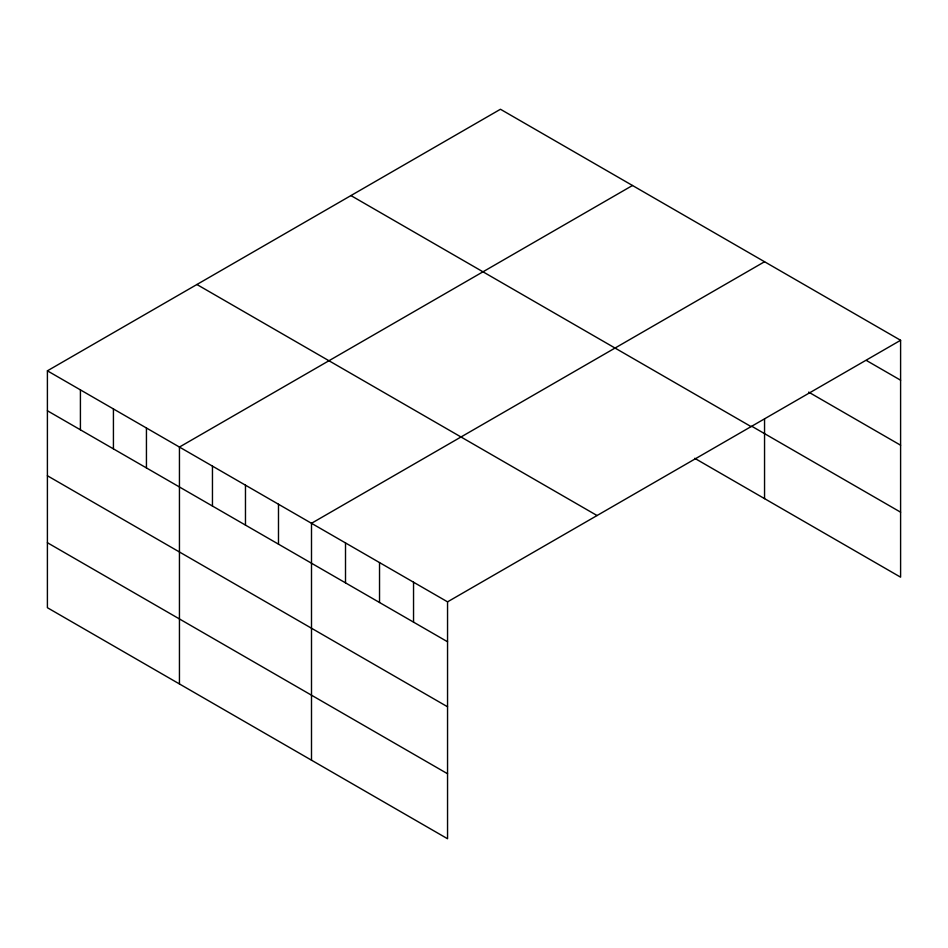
<?xml version="1.0" encoding="UTF-8"?>
<svg xmlns="http://www.w3.org/2000/svg" width="948" height="948" viewBox="0 0 948 948"><rect width="100%" height="100%" fill="white"/><g stroke="black" fill="none" stroke-linecap="round" stroke-linejoin="round"><path stroke-width="1.42" d="M47.4 370.822L447.551 601.85L447.551 838.743L47.4 607.715L47.4 370.822L500.449 109.257L900.6 340.285L900.6 577.178L694.718 458.311M632.494 185.488L179.445 447.053L179.445 683.958M764.55 261.731L311.501 523.296L311.501 760.201M447.551 601.85L900.6 340.285M866.591 360.572L900.6 380.207M808.644 392.116L900.6 445.216M751.847 426.304L900.6 512.181M350.938 195.572L751.089 426.6M196.911 284.507L597.062 515.534M47.4 410.757L447.551 641.772M47.4 475.754L447.551 706.781M47.4 542.718L447.551 773.746M764.55 419.075L764.55 498.636M413.541 582.202L413.541 622.137M379.532 562.567L379.532 602.501M345.51 542.931L345.51 582.866M278.487 504.241L278.487 544.164M245.473 485.175L245.473 525.109M212.459 466.12L212.459 506.054M146.442 427.998L146.442 467.933M113.428 408.944L113.428 448.866M80.414 389.877L80.414 429.811"/></g></svg>
